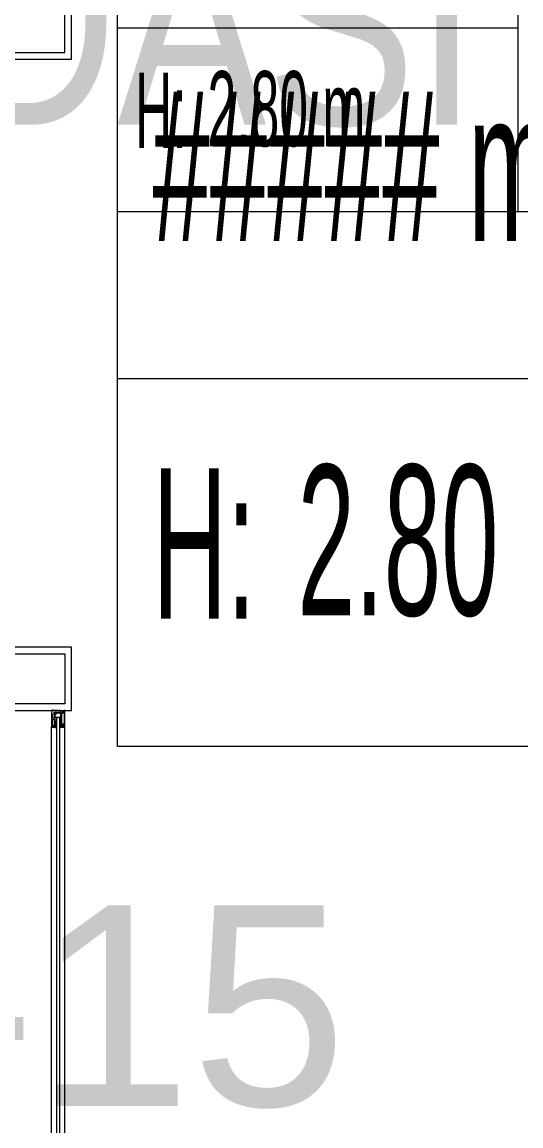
# Model space of a CAD drawing. Extents: x -9059 to 11889, y 0 to 6614.
# Drawn here: x 3211.8 to 3361.2, y 2585.4 to 2915.8 of the extents above; entities that cross this region are included whole.
import ezdxf
from ezdxf.enums import TextEntityAlignment as Align

# ---------------------------------------------------------------- set-up
doc = ezdxf.new("R2010")
doc.units = 0
doc.header["$LTSCALE"] = 10
doc.header["$MEASUREMENT"] = 0
doc.layers.get('0').update_dxf_attribs({"color": 9, "lineweight": 9})
for name, color, linetype, lineweight in [('00', 9, 'Continuous', 9), ('01', 9, 'Continuous', 9), ('06D', 9, 'Continuous', 9), ('10', 9, 'Continuous', 9), ('14', 9, 'Continuous', 9), ('15', 9, 'Continuous', 9), ('21_mahal200', 9, 'Continuous', 9), ('21_mahal200 @ 10 (1)', 9, 'Continuous', 9), ('21_mahal200 @ 10 (2)', 9, 'Continuous', 9), ('21_mahal200 @ 20', 9, 'Continuous', 9), ('40A', 9, 'Continuous', 9)]:
    doc.layers.add(name, color=color, linetype=linetype, lineweight=lineweight)
doc.styles.add('Arial', font='arial.ttf', dxfattribs={"height": 2.5})
doc.styles.add('MuuM_TEXT-STANDART', font='ARIALN.TTF')
pattern_1 = [(45, (3387.24087, 5075.93023), (0.0883883476, -0.0883883476), []), (315, (3387.24087, 5075.93023), (-0.0883883476, -0.0883883476), [])]

# ---------------------------------------------------------------- blocks, each defined once
blk = doc.blocks.new('0a_roomno2')
blk.add_lwpolyline([(30, -16), (0, -16), (0, 0), (30, 0)], close=True)
for points in [[(0, 0), (30, 0)], [(0, -5), (30, -5)], [(12, -5), (12, -16)], [(18, -5), (18, -16)], [(24, -5), (24, -16)], [(12, -10.5), (0, -10.5)]]:
    blk.add_lwpolyline(points)
at = {"layer": '40A'}
blk.add_lwpolyline([(0, 0), (30, 0)], dxfattribs=at)
at = {"style": 'MuuM_TEXT-STANDART', "width": 0.6}
blk.add_text('H:', height=2.25, dxfattribs=at).set_placement((0.525, -12.962), align=Align.MIDDLE_LEFT)
at = {"style": 'Arial'}
blk.add_attdef('ODANO', (0, 1.505), '', height=3, dxfattribs=at)
blk.add_attdef('MEKANADI', text='', height=3, dxfattribs=at).set_placement((0.525, -4.75), align=Align.BOTTOM_LEFT)
at = {"style": 'MuuM_TEXT-STANDART', "width": 0.6}
for tag, p in [('YER01', (15, -7)), ('TAVAN01', (20.625, -7)), ('DUVAR01', (26.25, -7)), ('YER02', (15, -10.375)), ('TAVAN02', (20.625, -10.375)), ('DUVAR02', (26.25, -10.375)), ('YER03', (15, -13.75)), ('TAVAN03', (20.625, -13.75)), ('DUVAR03', (26.25, -13.75))]:
    blk.add_attdef(tag, text='', height=2.25, dxfattribs=at).set_placement(p, align=Align.MIDDLE_CENTER)
at = {"style": 'MuuM_TEXT-STANDART'}
blk.add_attdef('M2', text='', height=2.25, dxfattribs=at).set_placement((1.323, -7.805), align=Align.MIDDLE_LEFT)
at = {"style": 'MuuM_TEXT-STANDART', "width": 0.6}
blk.add_attdef('TEMIZTAVANYUKSEKLIGI', text='', height=2.25, dxfattribs=at).set_placement((2.7, -13.162), align=Align.MIDDLE_LEFT)
blk = doc.blocks.new('*U876')
at = {"layer": '21_mahal200 @ 10 (1)'}
ref = blk.add_blockref('0a_roomno2', (3240.33, 3018.97), dxfattribs=dict(at, xscale=10, yscale=10, zscale=10))
ref.add_attrib('ODANO', ' PRS-ZK-02', (3240.33, 3036.52), dxfattribs={"layer": '0', "height": 30, "style": 'Arial'})
ref.add_attrib('MEKANADI', 'KORİDOR', dxfattribs={"layer": '0', "height": 30, "style": 'Arial'}).set_placement((3245.58, 2973.97), align=Align.BOTTOM_LEFT)
ref.add_attrib('M2', '##### m2', dxfattribs={"layer": '0', "height": 22.5, "style": 'MuuM_TEXT-STANDART', "width": 0.6}).set_placement((3245.58, 2945.84), align=Align.MIDDLE_LEFT)
ref.add_attrib('TEMIZTAVANYUKSEKLIGI', '2.80 m', dxfattribs={"layer": '0', "height": 22.5, "style": 'MuuM_TEXT-STANDART', "width": 0.6}).set_placement((3267.33, 2889.85), align=Align.MIDDLE_LEFT)
ref.add_attrib('YER01', 'Y13', dxfattribs={"layer": '0', "height": 22.5, "style": 'MuuM_TEXT-STANDART', "width": 0.6}).set_placement((3390.33, 2951.47), align=Align.MIDDLE_CENTER)
ref.add_attrib('TAVAN01', 'T05', dxfattribs={"layer": '0', "height": 22.5, "style": 'MuuM_TEXT-STANDART', "width": 0.6}).set_placement((3446.58, 2951.47), align=Align.MIDDLE_CENTER)
ref.add_attrib('DUVAR01', 'D07', dxfattribs={"layer": '0', "height": 22.5, "style": 'MuuM_TEXT-STANDART', "width": 0.6}).set_placement((3502.83, 2951.47), align=Align.MIDDLE_CENTER)
ref.add_attrib('TAVAN02', 'T09', dxfattribs={"layer": '0', "height": 22.5, "style": 'MuuM_TEXT-STANDART', "width": 0.6}).set_placement((3446.58, 2917.72), align=Align.MIDDLE_CENTER)
at = {"layer": '21_mahal200 @ 10 (2)'}
ref = blk.add_blockref('0a_roomno2', (3240.33, 3018.97), dxfattribs=dict(at, xscale=10, yscale=10, zscale=10))
ref.add_attrib('ODANO', ' PRS-ZK-02', (3240.33, 3036.52), dxfattribs={"layer": '0', "height": 30, "style": 'Arial'})
ref.add_attrib('MEKANADI', 'KORİDOR', dxfattribs={"layer": '0', "height": 30, "style": 'Arial'}).set_placement((3245.58, 2973.97), align=Align.BOTTOM_LEFT)
ref.add_attrib('M2', '##### m2', dxfattribs={"layer": '0', "height": 22.5, "style": 'MuuM_TEXT-STANDART', "width": 0.6}).set_placement((3245.58, 2945.84), align=Align.MIDDLE_LEFT)
ref.add_attrib('TEMIZTAVANYUKSEKLIGI', '2.80 m', dxfattribs={"layer": '0', "height": 22.5, "style": 'MuuM_TEXT-STANDART', "width": 0.6}).set_placement((3267.33, 2889.85), align=Align.MIDDLE_LEFT)
ref.add_attrib('YER01', 'Y13', dxfattribs={"layer": '0', "height": 22.5, "style": 'MuuM_TEXT-STANDART', "width": 0.6}).set_placement((3390.33, 2951.47), align=Align.MIDDLE_CENTER)
ref.add_attrib('TAVAN01', 'T05', dxfattribs={"layer": '0', "height": 22.5, "style": 'MuuM_TEXT-STANDART', "width": 0.6}).set_placement((3446.58, 2951.47), align=Align.MIDDLE_CENTER)
ref.add_attrib('DUVAR01', 'D07', dxfattribs={"layer": '0', "height": 22.5, "style": 'MuuM_TEXT-STANDART', "width": 0.6}).set_placement((3502.83, 2951.47), align=Align.MIDDLE_CENTER)
ref.add_attrib('TAVAN02', 'T09', dxfattribs={"layer": '0', "height": 22.5, "style": 'MuuM_TEXT-STANDART', "width": 0.6}).set_placement((3446.58, 2917.72), align=Align.MIDDLE_CENTER)
at = {"layer": '21_mahal200 @ 20'}
ref = blk.add_blockref('0a_roomno2', (3240.33, 3018.97), dxfattribs=dict(at, xscale=20, yscale=20, zscale=20))
ref.add_attrib('M2', '##### m2', dxfattribs={"layer": '0', "height": 45, "style": 'MuuM_TEXT-STANDART', "width": 0.6}).set_placement((3250.83, 2872.72), align=Align.MIDDLE_LEFT)
ref.add_attrib('TEMIZTAVANYUKSEKLIGI', '2.80 m', dxfattribs={"layer": '0', "height": 45, "style": 'MuuM_TEXT-STANDART', "width": 0.6}).set_placement((3294.33, 2760.73), align=Align.MIDDLE_LEFT)
blk = doc.blocks.new('profil')
at = {"layer": '10'}
h = blk.add_hatch(dxfattribs=at)
h.set_pattern_fill('NET', color=256, angle=495, style=0)
h.set_pattern_definition(pattern_1)
h.paths.add_polyline_path([(2783.08, 2903.22), (2783.02, 2903.22), (2782.98, 2903.33), (2782.98, 2903.38), (2783.01, 2903.38), (2783.01, 2903.5), (2782.72, 2903.5), (2782.72, 2903.38), (2782.75, 2903.38), (2782.71, 2903.22), (2782.62, 2903.23), (2782.45, 2902.86), (2782.56, 2902.86), (2782.56, 2902.9), (2782.72, 2903.1, 0.2599), (2782.8, 2902.86), (2783.04, 2902.86, 0.382682)])
h.paths.add_polyline_path([(2782.84, 2903.1), (2783.03, 2903.1, -2.16717)], flags=16)
h = blk.add_hatch(dxfattribs=at)
h.set_pattern_fill('NET', color=256, angle=495, style=0)
h.set_pattern_definition(pattern_1)
h.paths.add_polyline_path([(2783.08, 2901.46), (2783.02, 2901.46), (2782.98, 2901.35), (2782.98, 2901.3), (2783.01, 2901.3), (2783.01, 2901.18), (2782.72, 2901.18), (2782.72, 2901.3), (2782.75, 2901.3), (2782.71, 2901.46), (2782.62, 2901.45), (2782.45, 2901.82), (2782.56, 2901.82), (2782.56, 2901.78), (2782.72, 2901.59, -0.2599), (2782.8, 2901.82), (2783.04, 2901.82, -0.382682)])
h.paths.add_polyline_path([(2782.84, 2901.58), (2783.03, 2901.58, 2.16717)], flags=16)
h = blk.add_hatch(dxfattribs=at)
h.set_pattern_fill('NET', color=256, angle=495, style=0)
h.set_pattern_definition([(45, (3390.96807, 5084.14935), (0.0883883476, -0.0883883476), []), (315, (3390.96807, 5084.14935), (-0.0883883476, -0.0883883476), [])])
h.paths.add_polyline_path([(2784.25, 2903.18), (2784.25, 2902.86), (2783.21, 2902.86), (2783.21, 2903.18)])
h = blk.add_hatch(dxfattribs=at)
h.set_pattern_fill('NET', color=256, angle=495, style=0)
h.set_pattern_definition([(45, (3390.96807, 5077.64021), (0.0883883476, -0.0883883476), []), (315, (3390.96807, 5077.64021), (-0.0883883476, -0.0883883476), [])])
h.paths.add_polyline_path([(2784.25, 2901.82), (2784.25, 2901.53), (2783.21, 2901.53), (2783.21, 2901.82)])
h = blk.add_hatch(dxfattribs=at)
h.set_pattern_fill('NET', color=256, angle=495, style=0)
h.set_pattern_definition([(45, (3412.02047, 5081.69331), (0.0883883476, -0.0883883476), []), (315, (3412.02047, 5081.69331), (-0.0883883476, -0.0883883476), [])])
h.paths.add_polyline_path([(2787.7, 2903.43), (2787.7, 2902.36), (2787.52, 2902.36), (2787.52, 2903.43)])
for points in [[(2787.52, 2901.37), (2787.52, 2901.89), (2787.7, 2901.89), (2787.7, 2902.03), (2787.52, 2902.03), (2787.52, 2903.67), (2787.7, 2903.67), (2787.7, 2904.1), (2787.58, 2904.1), (2787.58, 2904.34), (2782.61, 2904.34), (2782.61, 2903.22), (2782.72, 2903.22), (2782.76, 2903.4), (2782.71, 2903.4), (2782.71, 2903.77), (2782.99, 2903.77), (2782.99, 2903.22), (2783.14, 2903.22), (2783.18, 2903.18), (2786.43, 2903.18), (2786.5, 2902.88), (2786.8, 2902.88), (2786.8, 2903.49), (2787.12, 2903.49), (2787.12, 2901.37)], [(2785.67, 2903.32), (2786.35, 2903.32), (2786.35, 2904.02), (2786.42, 2904.06), (2786.42, 2904.14), (2785.61, 2904.14), (2785.61, 2904.01), (2785.67, 2903.95)]]:
    blk.add_lwpolyline(points, close=True, dxfattribs=at)
for points in [[(2784.87, 2903.91), (2785.03, 2903.91), (2785.03, 2904.14), (2782.83, 2904.14), (2782.83, 2903.91), (2783.13, 2903.91), (2783.13, 2903.37), (2785.03, 2903.37)], [(2782.61, 2903.22), (2782.45, 2902.86)], [(2782.62, 2901.45), (2782.45, 2901.82)], [(2782.72, 2903.1), (2782.56, 2902.9), (2782.56, 2902.86)], [(2782.72, 2901.59), (2782.56, 2901.78), (2782.56, 2901.82)], [(2782.78, 2900.5), (2782.78, 2900.95), (2783.09, 2900.95), (2783.09, 2901.24), (2783.18, 2901.24), (2783.08, 2901.46), (2783.02, 2901.46), (2782.98, 2901.35), (2782.98, 2901.3), (2783.01, 2901.3), (2783.01, 2901.06), (2782.72, 2901.06), (2782.72, 2901.3), (2782.75, 2901.3), (2782.71, 2901.46), (2782.62, 2901.45), (2782.63, 2900.34), (2787.59, 2900.34)], [(2782.99, 2903.5), (2782.72, 2903.5)], [(2783.01, 2901.18), (2782.72, 2901.18)], [(2783.18, 2901.24), (2783.21, 2901.24), (2783.21, 2901.84)], [(2783.21, 2903.18), (2783.21, 2903.18), (2783.21, 2902.84)], [(2784.25, 2902.84), (2784.25, 2903.18)], [(2784.25, 2901.84), (2784.25, 2901.53)], [(2785.62, 2903.18), (2785.62, 2901.53)], [(2787.52, 2903.43), (2787.7, 2903.43), (2787.7, 2902.36)], [(2787.52, 2902.36), (2787.7, 2902.36)]]:
    blk.add_lwpolyline(points, dxfattribs=at)
for points in [[(2787.13, 2900.85), (2787.13, 2900.49), (2782.81, 2900.49), (2782.81, 2900.46, -0.561743), (2782.73, 2900.45, -0.595966), (2782.78, 2900.5, 2.204878)], [(2783.03, 2903.1), (2782.84, 2903.1, 1)], [(2783.03, 2901.58), (2782.84, 2901.58, -1)], [(2783.09, 2901.24), (2783.21, 2900.66, 0.833203), (2783.52, 2900.66, 0.447088)], [(2783.21, 2901.53), (2786.47, 2901.53, 0.414214), (2786.8, 2901.86), (2786.8, 2902.88)], [(2783.52, 2900.66), (2783.52, 2901.11, -0.414214), (2783.63, 2901.22), (2786.88, 2901.22), (2786.88, 2900.49)], [(2785.03, 2903.37), (2785.03, 2903.79), (2784.87, 2903.79, -1), (2784.87, 2903.91, 1)], [(2787.59, 2900.34), (2787.59, 2900.49), (2787.25, 2900.49), (2787.25, 2900.97, 1), (2787.04, 2900.97)], [(2787.04, 2900.97, 0.305404), (2787.13, 2900.85, 5.773092)]]:
    blk.add_lwpolyline(points, format="xyb", dxfattribs=at)
for centre, radius, start, end in [((2782.97, 2903.05), 0.253, 168.6676, 234.1258), ((2782.97, 2901.64), 0.253, 125.8742, 191.3324), ((2782.93, 2903.02), 0.125, 139.5402, 40.4598), ((2782.93, 2901.66), 0.125, 319.5402, 220.4598), ((2782.86, 2903.06), 0.273, 305.9738, 36.4289), ((2782.86, 2901.62), 0.273, 323.5711, 54.0262)]:
    blk.add_arc(centre, radius, start, end, dxfattribs=at)
blk = doc.blocks.new('*U890')
at = {"layer": '21_mahal200 @ 20'}
ref = blk.add_blockref('0a_roomno2', (2596.46, 2957.05), dxfattribs=dict(at, xscale=20, yscale=20, zscale=20))
ref.add_attrib('MEKANADI', 'SAT.SONR.MDR.ODASI', dxfattribs={"layer": '0', "height": 60, "style": 'Arial', "width": 0.8}).set_placement((2606.96, 2867.05), align=Align.BOTTOM_LEFT)
blk = doc.blocks.new('*U892')
at = {"layer": '21_mahal200 @ 20'}
ref = blk.add_blockref('0a_roomno2', (2857.29, 2556.28), dxfattribs=dict(at, xscale=20, yscale=20, zscale=20))
ref.add_attrib('ODANO', ' PRS-ZK-15', (2857.29, 2591.38), dxfattribs={"layer": '0', "height": 60, "style": 'Arial'})

msp = doc.modelspace()

# ---------------------------------------------------------------- linework, layer by layer
at = {"layer": '00'}
msp.add_lwpolyline([(2914.54, 2726.73), (2974.54, 2726.73), (2974.54, 2906.73), (2989.54, 2906.73), (2989.54, 2726.73), (3179.54, 2726.73), (3179.54, 2752.73), (3194.54, 2752.73), (3194.54, 2726.73), (3224.54, 2726.73), (3224.54, 2711.73), (3224.54, 2711.73), (2914.54, 2711.73)], close=True, dxfattribs=at)
at = {"layer": '01'}
msp.add_lwpolyline([(3184.54, 3506.73), (3184.54, 3506.73), (3184.54, 3506.73), (3184.54, 2956.73), (2914.54, 2956.73), (2914.54, 3506.73), (2914.54, 3506.73), (2914.54, 3506.73), (2874.54, 3506.73), (2874.54, 2906.73), (3224.54, 2906.73), (3224.54, 3506.73), (3184.54, 3506.73)], close=True, dxfattribs=at)
at = {"layer": '06D'}
for p, q in [((3220.53, 2401.7), (3220.53, 2704.76)), ((3224.54, 2401.69), (3224.53, 2704.78))]:
    msp.add_line(p, q, dxfattribs=at)
at = {"layer": '14'}
for points in [[(3196.54, 2865.73), (3196.54, 2904.73), (3226.54, 2904.73), (3226.54, 3506.73)], [(2911.44, 2709.73), (3226.54, 2709.73), (3226.54, 2728.73), (3196.54, 2728.73), (3196.54, 2752.73)]]:
    msp.add_lwpolyline(points, dxfattribs=at)
at = {"layer": '15'}
for p, q in [((3222.03, 2707.77), (3222.03, 2398.7)), ((3223.03, 2398.7), (3223.03, 2707.77))]:
    msp.add_line(p, q, dxfattribs=at)

# ---------------------------------------------------------------- block references
at = {"rotation": 90}
msp.add_blockref('profil', (6124.87, -77.85), dxfattribs=at)
at = {"layer": '21_mahal200', "color": 6}
for name in ['*U876', '*U890', '*U892']:
    msp.add_blockref(name, (0, 0), dxfattribs=at)

doc.saveas('drawing.dxf')
